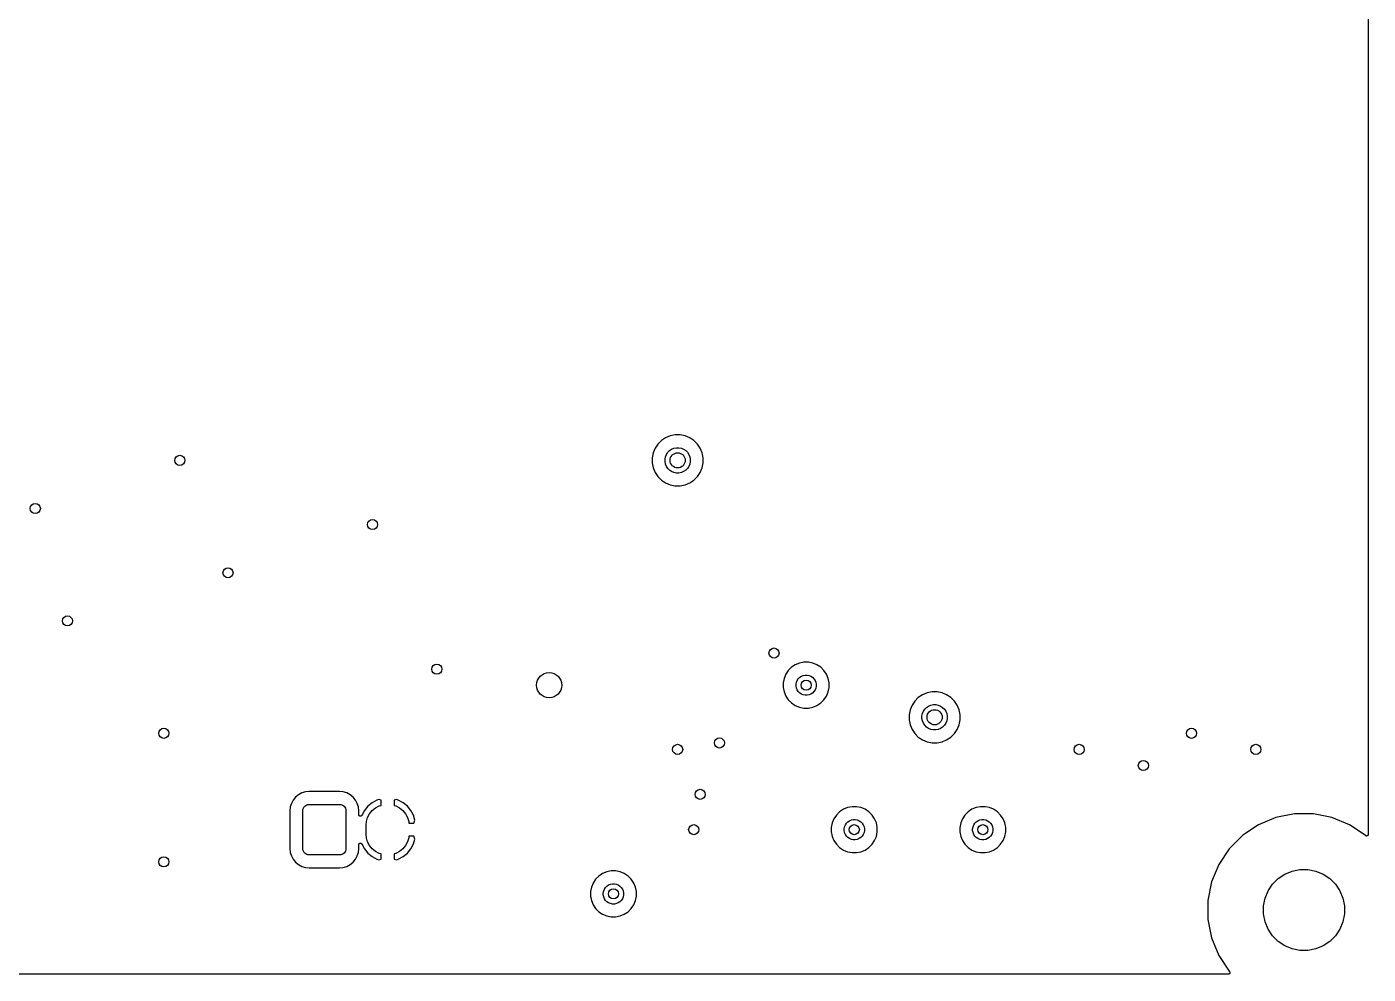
# Model space of a CAD drawing. Extents: x 1 to 139, y -76 to -1.
# Drawn here: x 86 to 139.1, y -75.6 to -38.1 of the extents above; entities that cross this region are included whole.
import ezdxf

# ---------------------------------------------------------------- set-up
doc = ezdxf.new("R2010")
doc.units = 0
doc.header["$MEASUREMENT"] = 0
doc.layers.add('BLACK', color=7, linetype='CONTINUOUS')

msp = doc.modelspace()

# ---------------------------------------------------------------- linework, layer by layer
at = {"layer": 'BLACK', "linetype": 'CONTINUOUS'}
for p, q in [((139.065, -6.16231), (139.065, -70.0377)), ((110.977, -54.6024), (110.867, -54.7675)), ((111.117, -54.462), (110.977, -54.6024)), ((111.283, -54.3517), (111.117, -54.462)), ((111.466, -54.2757), (111.283, -54.3517)), ((111.661, -54.237), (111.466, -54.2757)), ((111.859, -54.237), (111.661, -54.237)), ((112.054, -54.2757), (111.859, -54.237)), ((112.237, -54.3517), (112.054, -54.2757)), ((112.403, -54.462), (112.237, -54.3517)), ((112.543, -54.6024), (112.403, -54.462)), ((112.653, -54.7675), (112.543, -54.6024)), ((110.791, -54.951), (110.752, -55.1457)), ((110.752, -55.1457), (110.752, -55.3443)), ((110.867, -54.7675), (110.791, -54.951)), ((111.26, -55.1958), (111.279, -55.0992)), ((111.279, -55.0992), (111.317, -55.0082)), ((111.317, -55.0082), (111.372, -54.9263)), ((111.372, -54.9263), (111.441, -54.8566)), ((111.441, -54.8566), (111.523, -54.8019)), ((111.523, -54.8019), (111.614, -54.7642)), ((111.614, -54.7642), (111.711, -54.745)), ((111.711, -54.745), (111.809, -54.745)), ((111.809, -54.745), (111.906, -54.7642)), ((111.906, -54.7642), (111.997, -54.8019)), ((111.997, -54.8019), (112.079, -54.8566)), ((112.079, -54.8566), (112.148, -54.9263)), ((112.148, -54.9263), (112.203, -55.0082)), ((112.203, -55.0082), (112.241, -55.0992)), ((112.241, -55.0992), (112.26, -55.1958)), ((112.729, -54.951), (112.653, -54.7675)), ((112.768, -55.1457), (112.729, -54.951)), ((112.768, -55.3443), (112.768, -55.1457)), ((110.752, -55.3443), (110.791, -55.539)), ((110.791, -55.539), (110.867, -55.7225)), ((111.26, -55.2942), (111.26, -55.1958)), ((111.279, -55.3908), (111.26, -55.2942)), ((111.317, -55.4818), (111.279, -55.3908)), ((111.372, -55.5637), (111.317, -55.4818)), ((111.441, -55.6334), (111.372, -55.5637)), ((111.523, -55.6881), (111.441, -55.6334)), ((111.614, -55.7258), (111.523, -55.6881)), ((111.997, -55.6881), (111.906, -55.7258)), ((112.079, -55.6334), (111.997, -55.6881)), ((112.148, -55.5637), (112.079, -55.6334)), ((112.203, -55.4818), (112.148, -55.5637)), ((112.241, -55.3908), (112.203, -55.4818)), ((112.26, -55.2942), (112.241, -55.3908)), ((112.26, -55.1958), (112.26, -55.2942)), ((112.653, -55.7225), (112.729, -55.539)), ((112.729, -55.539), (112.768, -55.3443)), ((110.867, -55.7225), (110.977, -55.8876)), ((110.977, -55.8876), (111.117, -56.028)), ((111.117, -56.028), (111.283, -56.1383)), ((111.283, -56.1383), (111.466, -56.2143)), ((111.466, -56.2143), (111.661, -56.253)), ((111.711, -55.745), (111.614, -55.7258)), ((111.809, -55.745), (111.711, -55.745)), ((111.906, -55.7258), (111.809, -55.745)), ((111.859, -56.253), (112.054, -56.2143)), ((112.054, -56.2143), (112.237, -56.1383)), ((112.237, -56.1383), (112.403, -56.028)), ((112.403, -56.028), (112.543, -55.8876)), ((112.543, -55.8876), (112.653, -55.7225)), ((111.661, -56.253), (111.859, -56.253)), ((116.135, -63.5562), (116.035, -63.7049)), ((116.261, -63.4297), (116.135, -63.5562)), ((116.41, -63.3303), (116.261, -63.4297)), ((116.575, -63.2619), (116.41, -63.3303)), ((116.751, -63.227), (116.575, -63.2619)), ((116.929, -63.227), (116.751, -63.227)), ((117.105, -63.2619), (116.929, -63.227)), ((117.27, -63.3303), (117.105, -63.2619)), ((117.419, -63.4297), (117.27, -63.3303)), ((117.545, -63.5562), (117.419, -63.4297)), ((117.645, -63.7049), (117.545, -63.5562)), ((115.967, -63.8701), (115.932, -64.0456)), ((115.932, -64.0456), (115.932, -64.2244)), ((116.035, -63.7049), (115.967, -63.8701)), ((116.44, -64.0956), (116.455, -64.0183)), ((116.44, -64.1744), (116.44, -64.0956)), ((116.455, -64.2517), (116.44, -64.1744)), ((116.455, -64.0183), (116.486, -63.9455)), ((116.486, -63.9455), (116.529, -63.88)), ((116.529, -63.88), (116.585, -63.8243)), ((116.585, -63.8243), (116.651, -63.7805)), ((116.651, -63.7805), (116.723, -63.7504)), ((116.723, -63.7504), (116.801, -63.735)), ((116.801, -63.735), (116.879, -63.735)), ((116.879, -63.735), (116.957, -63.7504)), ((116.957, -63.7504), (117.029, -63.7805)), ((117.029, -63.7805), (117.095, -63.8243)), ((117.095, -63.8243), (117.151, -63.88)), ((117.151, -63.88), (117.194, -63.9455)), ((117.194, -63.9455), (117.225, -64.0183)), ((117.225, -64.0183), (117.24, -64.0956)), ((117.24, -64.1744), (117.225, -64.2517)), ((117.24, -64.0956), (117.24, -64.1744)), ((117.713, -63.8701), (117.645, -63.7049)), ((117.748, -64.0456), (117.713, -63.8701)), ((117.748, -64.2244), (117.748, -64.0456)), ((115.932, -64.2244), (115.967, -64.3999)), ((115.967, -64.3999), (116.035, -64.5651)), ((116.035, -64.5651), (116.135, -64.7138)), ((116.486, -64.3245), (116.455, -64.2517)), ((116.529, -64.39), (116.486, -64.3245)), ((116.585, -64.4457), (116.529, -64.39)), ((116.651, -64.4895), (116.585, -64.4457)), ((116.723, -64.5196), (116.651, -64.4895)), ((116.801, -64.535), (116.723, -64.5196)), ((116.879, -64.535), (116.801, -64.535)), ((116.957, -64.5196), (116.879, -64.535)), ((117.029, -64.4895), (116.957, -64.5196)), ((117.095, -64.4457), (117.029, -64.4895)), ((117.151, -64.39), (117.095, -64.4457)), ((117.194, -64.3245), (117.151, -64.39)), ((117.225, -64.2517), (117.194, -64.3245)), ((117.545, -64.7138), (117.645, -64.5651)), ((117.645, -64.5651), (117.713, -64.3999)), ((117.713, -64.3999), (117.748, -64.2244)), ((121.277, -64.622), (121.137, -64.7624)), ((121.443, -64.5117), (121.277, -64.622)), ((121.626, -64.4357), (121.443, -64.5117)), ((121.821, -64.397), (121.626, -64.4357)), ((122.019, -64.397), (121.821, -64.397)), ((122.214, -64.4357), (122.019, -64.397)), ((122.397, -64.5117), (122.214, -64.4357)), ((122.563, -64.622), (122.397, -64.5117)), ((122.703, -64.7624), (122.563, -64.622)), ((116.135, -64.7138), (116.261, -64.8403)), ((116.261, -64.8403), (116.41, -64.9397)), ((116.41, -64.9397), (116.575, -65.0081)), ((116.575, -65.0081), (116.751, -65.043)), ((116.751, -65.043), (116.929, -65.043)), ((116.929, -65.043), (117.105, -65.0081)), ((117.105, -65.0081), (117.27, -64.9397)), ((117.27, -64.9397), (117.419, -64.8403)), ((117.419, -64.8403), (117.545, -64.7138)), ((120.951, -65.111), (120.912, -65.3057)), ((121.027, -64.9275), (120.951, -65.111)), ((121.137, -64.7624), (121.027, -64.9275)), ((121.439, -65.2592), (121.477, -65.1682)), ((121.477, -65.1682), (121.532, -65.0863)), ((121.532, -65.0863), (121.601, -65.0166)), ((121.601, -65.0166), (121.683, -64.9619)), ((121.683, -64.9619), (121.774, -64.9242)), ((121.774, -64.9242), (121.871, -64.905)), ((121.871, -64.905), (121.969, -64.905)), ((121.969, -64.905), (122.066, -64.9242)), ((122.066, -64.9242), (122.157, -64.9619)), ((122.157, -64.9619), (122.239, -65.0166)), ((122.239, -65.0166), (122.308, -65.0863)), ((122.308, -65.0863), (122.363, -65.1682)), ((122.363, -65.1682), (122.401, -65.2592)), ((122.813, -64.9275), (122.703, -64.7624)), ((122.889, -65.111), (122.813, -64.9275)), ((122.928, -65.3057), (122.889, -65.111)), ((120.912, -65.3057), (120.912, -65.5043)), ((120.912, -65.5043), (120.951, -65.699)), ((120.951, -65.699), (121.027, -65.8825)), ((121.42, -65.3558), (121.439, -65.2592)), ((121.42, -65.4542), (121.42, -65.3558)), ((121.439, -65.5508), (121.42, -65.4542)), ((121.477, -65.6418), (121.439, -65.5508)), ((121.532, -65.7237), (121.477, -65.6418)), ((121.601, -65.7934), (121.532, -65.7237)), ((122.308, -65.7237), (122.239, -65.7934)), ((122.363, -65.6418), (122.308, -65.7237)), ((122.401, -65.5508), (122.363, -65.6418)), ((122.401, -65.2592), (122.42, -65.3558)), ((122.42, -65.4542), (122.401, -65.5508)), ((122.42, -65.3558), (122.42, -65.4542)), ((122.813, -65.8825), (122.889, -65.699)), ((122.889, -65.699), (122.928, -65.5043)), ((122.928, -65.5043), (122.928, -65.3057)), ((121.027, -65.8825), (121.137, -66.0476)), ((121.137, -66.0476), (121.277, -66.188)), ((121.277, -66.188), (121.443, -66.2983)), ((121.443, -66.2983), (121.626, -66.3743)), ((121.683, -65.8481), (121.601, -65.7934)), ((121.774, -65.8858), (121.683, -65.8481)), ((121.871, -65.905), (121.774, -65.8858)), ((121.969, -65.905), (121.871, -65.905)), ((122.066, -65.8858), (121.969, -65.905)), ((122.157, -65.8481), (122.066, -65.8858)), ((122.239, -65.7934), (122.157, -65.8481)), ((122.214, -66.3743), (122.397, -66.2983)), ((122.397, -66.2983), (122.563, -66.188)), ((122.563, -66.188), (122.703, -66.0476)), ((122.703, -66.0476), (122.813, -65.8825)), ((121.626, -66.3743), (121.821, -66.413)), ((121.821, -66.413), (122.019, -66.413)), ((122.019, -66.413), (122.214, -66.3743)), ((96.899, -68.3974), (96.7675, -68.4677)), ((97.0416, -68.3542), (96.899, -68.3974)), ((97.1931, -68.3392), (97.0416, -68.3542)), ((98.3869, -68.3392), (97.1931, -68.3392)), ((98.5384, -68.3542), (98.3869, -68.3392)), ((98.681, -68.3974), (98.5384, -68.3542)), ((98.8125, -68.4677), (98.681, -68.3974)), ((96.4442, -68.9516), (96.4292, -69.1031)), ((96.4874, -68.809), (96.4442, -68.9516)), ((96.5577, -68.6775), (96.4874, -68.809)), ((96.6523, -68.5623), (96.5577, -68.6775)), ((96.7675, -68.4677), (96.6523, -68.5623)), ((96.9821, -68.9611), (97.0132, -68.9232)), ((97.0132, -68.9232), (97.0511, -68.8921)), ((97.0511, -68.8921), (97.0943, -68.869)), ((97.0943, -68.869), (97.1412, -68.8548)), ((97.1412, -68.8548), (97.19, -68.85)), ((97.19, -68.85), (98.39, -68.85)), ((98.39, -68.85), (98.4388, -68.8548)), ((98.4388, -68.8548), (98.4857, -68.869)), ((98.4857, -68.869), (98.5289, -68.8921)), ((98.5289, -68.8921), (98.5668, -68.9232)), ((98.5668, -68.9232), (98.5979, -68.9611)), ((98.9277, -68.5623), (98.8125, -68.4677)), ((99.0223, -68.6775), (98.9277, -68.5623)), ((99.0926, -68.809), (99.0223, -68.6775)), ((99.1358, -68.9516), (99.0926, -68.809)), ((99.1508, -69.1031), (99.1358, -68.9516)), ((99.5079, -68.9249), (99.3717, -69.0924)), ((99.6742, -68.7872), (99.5079, -68.9249)), ((99.8666, -68.6833), (99.6742, -68.7872)), ((99.8155, -68.9898), (99.9631, -68.9109)), ((99.9278, -68.6582), (99.8666, -68.6833)), ((100.036, -68.6805), (99.9278, -68.6582)), ((99.9631, -68.9109), (100.036, -68.8888)), ((100.036, -68.8888), (100.036, -68.6805)), ((100.652, -68.6582), (100.544, -68.6805)), ((100.544, -68.6805), (100.544, -68.8888)), ((100.544, -68.8888), (100.617, -68.9109)), ((100.617, -68.9109), (100.765, -68.9898)), ((100.713, -68.6833), (100.652, -68.6582)), ((100.906, -68.7872), (100.713, -68.6833)), ((101.072, -68.9249), (100.906, -68.7872)), ((101.208, -69.0924), (101.072, -68.9249)), ((118.656, -68.942), (118.48, -68.9769)), ((118.834, -68.942), (118.656, -68.942)), ((119.01, -68.9769), (118.834, -68.942)), ((123.736, -68.942), (123.56, -68.9769)), ((123.914, -68.942), (123.736, -68.942)), ((124.09, -68.9769), (123.914, -68.942)), ((96.4292, -69.1031), (96.4292, -70.5969)), ((96.94, -69.1), (96.9448, -69.0512)), ((96.94, -70.6), (96.94, -69.1)), ((96.9448, -69.0512), (96.959, -69.0043)), ((96.959, -69.0043), (96.9821, -68.9611)), ((98.5979, -68.9611), (98.621, -69.0043)), ((98.621, -69.0043), (98.6352, -69.0512)), ((98.6352, -69.0512), (98.64, -69.1)), ((98.64, -69.1), (98.64, -70.6)), ((99.1508, -69.2544), (99.1508, -69.1031)), ((99.1511, -69.2575), (99.1508, -69.2544)), ((99.1511, -69.2607), (99.1511, -69.2575)), ((99.1517, -69.2637), (99.1511, -69.2607)), ((99.152, -69.2667), (99.1517, -69.2637)), ((99.1529, -69.2697), (99.152, -69.2667)), ((99.1535, -69.2729), (99.1529, -69.2697)), ((99.1547, -69.2757), (99.1535, -69.2729)), ((99.1556, -69.2786), (99.1547, -69.2757)), ((99.157, -69.2814), (99.1556, -69.2786)), ((99.1583, -69.2843), (99.157, -69.2814)), ((99.16, -69.2868), (99.1583, -69.2843)), ((99.1614, -69.2895), (99.16, -69.2868)), ((99.1634, -69.292), (99.1614, -69.2895)), ((99.1651, -69.2946), (99.1634, -69.292)), ((99.1673, -69.2968), (99.1651, -69.2946)), ((99.1692, -69.2991), (99.1673, -69.2968)), ((99.1717, -69.3011), (99.1692, -69.2991)), ((99.1739, -69.3034), (99.1717, -69.3011)), ((99.1764, -69.3051), (99.1739, -69.3034)), ((99.1788, -69.307), (99.1764, -69.3051)), ((99.1816, -69.3085), (99.1788, -69.307)), ((99.1842, -69.3103), (99.1816, -69.3085)), ((99.187, -69.3115), (99.1842, -69.3103)), ((99.1897, -69.3129), (99.187, -69.3115)), ((99.1927, -69.3138), (99.1897, -69.3129)), ((99.1956, -69.3151), (99.1927, -69.3138)), ((99.1986, -69.3157), (99.1956, -69.3151)), ((99.2015, -69.3166), (99.1986, -69.3157)), ((99.2047, -69.3169), (99.2015, -69.3166)), ((99.2078, -69.3175), (99.2047, -69.3169)), ((99.2108, -69.3175), (99.2078, -69.3175)), ((99.2138, -69.3179), (99.2108, -69.3175)), ((99.217, -69.3176), (99.2138, -69.3179)), ((99.2202, -69.3176), (99.217, -69.3176)), ((99.2231, -69.317), (99.2202, -69.3176)), ((99.2262, -69.3167), (99.2231, -69.317)), ((99.2292, -69.3158), (99.2262, -69.3167)), ((99.2323, -69.3152), (99.2292, -69.3158)), ((99.2351, -69.3141), (99.2323, -69.3152)), ((99.2381, -69.3132), (99.2351, -69.3141)), ((99.2409, -69.3118), (99.2381, -69.3132)), ((99.2438, -69.3106), (99.2409, -69.3118)), ((99.2463, -69.3089), (99.2438, -69.3106)), ((99.249, -69.3075), (99.2463, -69.3089)), ((99.2515, -69.3055), (99.249, -69.3075)), ((99.2542, -69.3038), (99.2515, -69.3055)), ((99.2563, -69.3016), (99.2542, -69.3038)), ((99.2587, -69.2997), (99.2563, -69.3016)), ((99.2607, -69.2973), (99.2587, -69.2997)), ((99.263, -69.2951), (99.2607, -69.2973)), ((99.2647, -69.2926), (99.263, -69.2951)), ((99.2667, -69.2902), (99.2647, -69.2926)), ((99.2682, -69.2875), (99.2667, -69.2902)), ((99.27, -69.2848), (99.2682, -69.2875)), ((99.2704, -69.284), (99.27, -69.2848)), ((99.3717, -69.0924), (99.2704, -69.284)), ((99.4523, -69.5334), (99.5009, -69.3731)), ((99.5009, -69.3731), (99.5798, -69.2255)), ((99.5798, -69.2255), (99.6861, -69.0961)), ((99.6861, -69.0961), (99.8155, -68.9898)), ((100.765, -68.9898), (100.894, -69.0961)), ((100.894, -69.0961), (101, -69.2255)), ((101, -69.2255), (101.079, -69.3731)), ((101.079, -69.3731), (101.128, -69.5334)), ((101.309, -69.2832), (101.208, -69.0924)), ((101.367, -69.4771), (101.309, -69.2832)), ((101.329, -69.596), (101.367, -69.4771)), ((117.94, -69.4199), (117.872, -69.5851)), ((118.04, -69.2712), (117.94, -69.4199)), ((118.166, -69.1447), (118.04, -69.2712)), ((118.315, -69.0453), (118.166, -69.1447)), ((118.48, -68.9769), (118.315, -69.0453)), ((118.556, -69.4955), (118.628, -69.4654)), ((118.628, -69.4654), (118.706, -69.45)), ((118.706, -69.45), (118.784, -69.45)), ((118.784, -69.45), (118.862, -69.4654)), ((118.862, -69.4654), (118.934, -69.4955)), ((119.175, -69.0453), (119.01, -68.9769)), ((119.324, -69.1447), (119.175, -69.0453)), ((119.45, -69.2712), (119.324, -69.1447)), ((119.55, -69.4199), (119.45, -69.2712)), ((119.618, -69.5851), (119.55, -69.4199)), ((123.02, -69.4199), (122.952, -69.5851)), ((123.12, -69.2712), (123.02, -69.4199)), ((123.246, -69.1447), (123.12, -69.2712)), ((123.395, -69.0453), (123.246, -69.1447)), ((123.56, -68.9769), (123.395, -69.0453)), ((123.636, -69.4955), (123.708, -69.4654)), ((123.708, -69.4654), (123.786, -69.45)), ((123.786, -69.45), (123.864, -69.45)), ((123.864, -69.45), (123.942, -69.4654)), ((123.942, -69.4654), (124.014, -69.4955)), ((124.255, -69.0453), (124.09, -68.9769)), ((124.404, -69.1447), (124.255, -69.0453)), ((124.53, -69.2712), (124.404, -69.1447)), ((124.63, -69.4199), (124.53, -69.2712)), ((124.698, -69.5851), (124.63, -69.4199)), ((135.417, -69.371), (134.725, -69.6575)), ((136.151, -69.225), (135.417, -69.371)), ((136.899, -69.225), (136.151, -69.225)), ((137.633, -69.371), (136.899, -69.225)), ((138.325, -69.6575), (137.633, -69.371)), ((99.44, -69.6583), (99.4523, -69.5334)), ((99.44, -70.0417), (99.44, -69.6583)), ((101.128, -69.5334), (101.134, -69.596)), ((101.134, -69.596), (101.329, -69.596)), ((117.872, -69.5851), (117.837, -69.7606)), ((117.837, -69.7606), (117.837, -69.9394)), ((117.837, -69.9394), (117.872, -70.1149)), ((118.345, -69.8106), (118.36, -69.7333)), ((118.345, -69.8894), (118.345, -69.8106)), ((118.36, -69.9667), (118.345, -69.8894)), ((118.36, -69.7333), (118.391, -69.6605)), ((118.391, -70.0395), (118.36, -69.9667)), ((118.391, -69.6605), (118.434, -69.595)), ((118.434, -69.595), (118.49, -69.5393)), ((118.49, -69.5393), (118.556, -69.4955)), ((118.934, -69.4955), (119, -69.5393)), ((119, -69.5393), (119.056, -69.595)), ((119.056, -69.595), (119.099, -69.6605)), ((119.099, -69.6605), (119.13, -69.7333)), ((119.13, -69.9667), (119.099, -70.0395)), ((119.13, -69.7333), (119.145, -69.8106)), ((119.145, -69.8894), (119.13, -69.9667)), ((119.145, -69.8106), (119.145, -69.8894)), ((119.653, -69.7606), (119.618, -69.5851)), ((119.618, -70.1149), (119.653, -69.9394)), ((119.653, -69.9394), (119.653, -69.7606)), ((122.952, -69.5851), (122.917, -69.7606)), ((122.917, -69.7606), (122.917, -69.9394)), ((122.917, -69.9394), (122.952, -70.1149)), ((123.425, -69.8106), (123.44, -69.7333)), ((123.425, -69.8894), (123.425, -69.8106)), ((123.44, -69.9667), (123.425, -69.8894)), ((123.44, -69.7333), (123.471, -69.6605)), ((123.471, -70.0395), (123.44, -69.9667)), ((123.471, -69.6605), (123.514, -69.595)), ((123.514, -69.595), (123.57, -69.5393)), ((123.57, -69.5393), (123.636, -69.4955)), ((124.014, -69.4955), (124.08, -69.5393)), ((124.08, -69.5393), (124.136, -69.595)), ((124.136, -69.595), (124.179, -69.6605)), ((124.179, -69.6605), (124.21, -69.7333)), ((124.21, -69.9667), (124.179, -70.0395)), ((124.21, -69.7333), (124.225, -69.8106)), ((124.225, -69.8894), (124.21, -69.9667)), ((124.225, -69.8106), (124.225, -69.8894)), ((124.733, -69.7606), (124.698, -69.5851)), ((124.698, -70.1149), (124.733, -69.9394)), ((124.733, -69.9394), (124.733, -69.7606)), ((134.725, -69.6575), (134.103, -70.0733)), ((138.947, -70.0733), (138.325, -69.6575)), ((99.1508, -70.4448), (99.1511, -70.4416)), ((99.1508, -70.4456), (99.1508, -70.4448)), ((99.1508, -70.5969), (99.1508, -70.4456)), ((99.1511, -70.4416), (99.1512, -70.4384)), ((99.1512, -70.4384), (99.1518, -70.4354)), ((99.1518, -70.4354), (99.1522, -70.4324)), ((99.1522, -70.4324), (99.1531, -70.4294)), ((99.1531, -70.4294), (99.1538, -70.4263)), ((99.1538, -70.4263), (99.155, -70.4235)), ((99.155, -70.4235), (99.1559, -70.4206)), ((99.1559, -70.4206), (99.1574, -70.4178)), ((99.1574, -70.4178), (99.1587, -70.4149)), ((99.1587, -70.4149), (99.1604, -70.4124)), ((99.1604, -70.4124), (99.1619, -70.4098)), ((99.1619, -70.4098), (99.1639, -70.4073)), ((99.1639, -70.4073), (99.1657, -70.4047)), ((99.1657, -70.4047), (99.1679, -70.4026)), ((99.1679, -70.4026), (99.1698, -70.4003)), ((99.1698, -70.4003), (99.1723, -70.3983)), ((99.1723, -70.3983), (99.1746, -70.3961)), ((99.1746, -70.3961), (99.1771, -70.3944)), ((99.1771, -70.3944), (99.1795, -70.3925)), ((99.1795, -70.3925), (99.1823, -70.391)), ((99.1823, -70.391), (99.185, -70.3893)), ((99.185, -70.3893), (99.1878, -70.3882)), ((99.1878, -70.3882), (99.1905, -70.3868)), ((99.1905, -70.3868), (99.1935, -70.3859)), ((99.1935, -70.3859), (99.1965, -70.3847)), ((99.1965, -70.3847), (99.1995, -70.3841)), ((99.1995, -70.3841), (99.2024, -70.3833)), ((99.2024, -70.3833), (99.2055, -70.383)), ((99.2055, -70.383), (99.2087, -70.3824)), ((99.2087, -70.3824), (99.2117, -70.3824)), ((99.2117, -70.3824), (99.2147, -70.3821)), ((99.2147, -70.3821), (99.2179, -70.3825)), ((99.2179, -70.3825), (99.221, -70.3825)), ((99.221, -70.3825), (99.224, -70.3831)), ((99.224, -70.3831), (99.227, -70.3834)), ((99.227, -70.3834), (99.2301, -70.3844)), ((99.2301, -70.3844), (99.2332, -70.385)), ((99.2332, -70.385), (99.236, -70.3862)), ((99.236, -70.3862), (99.2389, -70.3871)), ((99.2389, -70.3871), (99.2417, -70.3886)), ((99.2417, -70.3886), (99.2446, -70.3899)), ((99.2446, -70.3899), (99.2471, -70.3915)), ((99.2471, -70.3915), (99.2498, -70.393)), ((99.2498, -70.393), (99.2522, -70.395)), ((99.2522, -70.395), (99.2549, -70.3968)), ((99.2549, -70.3968), (99.257, -70.399)), ((99.257, -70.399), (99.2593, -70.4009)), ((99.2593, -70.4009), (99.2613, -70.4034)), ((99.2613, -70.4034), (99.2636, -70.4056)), ((99.2636, -70.4056), (99.2652, -70.4082)), ((99.2652, -70.4082), (99.2672, -70.4105)), ((99.2672, -70.4105), (99.2686, -70.4133)), ((99.2686, -70.4133), (99.2704, -70.416)), ((99.2704, -70.416), (99.3717, -70.6076)), ((99.4523, -70.1666), (99.44, -70.0417)), ((99.5009, -70.3269), (99.4523, -70.1666)), ((99.5798, -70.4745), (99.5009, -70.3269)), ((99.6861, -70.6039), (99.5798, -70.4745)), ((101, -70.4745), (100.894, -70.6039)), ((101.079, -70.3269), (101, -70.4745)), ((101.128, -70.1666), (101.079, -70.3269)), ((101.134, -70.104), (101.128, -70.1666)), ((101.329, -70.104), (101.134, -70.104)), ((101.208, -70.6076), (101.309, -70.4168)), ((101.309, -70.4168), (101.367, -70.2229)), ((101.367, -70.2229), (101.329, -70.104)), ((117.872, -70.1149), (117.94, -70.2801)), ((117.94, -70.2801), (118.04, -70.4288)), ((118.04, -70.4288), (118.166, -70.5553)), ((118.434, -70.105), (118.391, -70.0395)), ((118.49, -70.1607), (118.434, -70.105)), ((118.556, -70.2045), (118.49, -70.1607)), ((118.628, -70.2346), (118.556, -70.2045)), ((118.706, -70.25), (118.628, -70.2346)), ((118.784, -70.25), (118.706, -70.25)), ((118.862, -70.2346), (118.784, -70.25)), ((118.934, -70.2045), (118.862, -70.2346)), ((119, -70.1607), (118.934, -70.2045)), ((119.056, -70.105), (119, -70.1607)), ((119.099, -70.0395), (119.056, -70.105)), ((119.324, -70.5553), (119.45, -70.4288)), ((119.45, -70.4288), (119.55, -70.2801)), ((119.55, -70.2801), (119.618, -70.1149)), ((122.952, -70.1149), (123.02, -70.2801)), ((123.02, -70.2801), (123.12, -70.4288)), ((123.12, -70.4288), (123.246, -70.5553)), ((123.514, -70.105), (123.471, -70.0395)), ((123.57, -70.1607), (123.514, -70.105)), ((123.636, -70.2045), (123.57, -70.1607)), ((123.708, -70.2346), (123.636, -70.2045)), ((123.786, -70.25), (123.708, -70.2346)), ((123.864, -70.25), (123.786, -70.25)), ((123.942, -70.2346), (123.864, -70.25)), ((124.014, -70.2045), (123.942, -70.2346)), ((124.08, -70.1607), (124.014, -70.2045)), ((124.136, -70.105), (124.08, -70.1607)), ((124.179, -70.0395), (124.136, -70.105)), ((124.404, -70.5553), (124.53, -70.4288)), ((124.53, -70.4288), (124.63, -70.2801)), ((124.63, -70.2801), (124.698, -70.1149)), ((134.103, -70.0733), (133.573, -70.6026)), ((138.957, -70.0826), (138.947, -70.0733)), ((138.961, -70.0864), (138.957, -70.0826)), ((138.966, -70.0903), (138.961, -70.0864)), ((138.966, -70.0904), (138.966, -70.0903)), ((138.966, -70.0905), (138.966, -70.0904)), ((138.972, -70.0934), (138.966, -70.0905)), ((138.977, -70.0962), (138.972, -70.0934)), ((138.977, -70.0963), (138.977, -70.0962)), ((138.983, -70.0981), (138.977, -70.0963)), ((138.977, -70.0963), (138.977, -70.0963)), ((138.989, -70.0999), (138.983, -70.0981)), ((138.995, -70.1006), (138.989, -70.0999)), ((138.989, -70.0999), (138.989, -70.0999)), ((138.989, -70.0999), (138.989, -70.0999)), ((139.001, -70.1012), (138.995, -70.1006)), ((139.008, -70.1006), (139.001, -70.1012)), ((139.001, -70.1012), (139.001, -70.1012)), ((139.001, -70.1012), (139.001, -70.1012)), ((139.013, -70.1001), (139.008, -70.1006)), ((139.014, -70.1), (139.013, -70.1001)), ((139.02, -70.0983), (139.014, -70.1)), ((139.014, -70.1), (139.014, -70.1)), ((139.025, -70.0966), (139.02, -70.0983)), ((139.031, -70.0937), (139.025, -70.0965)), ((139.025, -70.0965), (139.025, -70.0965)), ((139.025, -70.0965), (139.025, -70.0966)), ((139.036, -70.0908), (139.031, -70.0937)), ((139.041, -70.0869), (139.036, -70.0907)), ((139.036, -70.0907), (139.036, -70.0907)), ((139.036, -70.0907), (139.036, -70.0908)), ((139.046, -70.0831), (139.041, -70.0869)), ((139.05, -70.0783), (139.046, -70.0829)), ((139.046, -70.0829), (139.046, -70.083)), ((139.046, -70.083), (139.046, -70.0831)), ((139.054, -70.0736), (139.05, -70.0783)), ((139.057, -70.068), (139.054, -70.0734)), ((139.054, -70.0734), (139.054, -70.0735)), ((139.054, -70.0735), (139.054, -70.0736)), ((139.06, -70.0627), (139.057, -70.068)), ((139.062, -70.0566), (139.06, -70.0625)), ((139.06, -70.0625), (139.06, -70.0626)), ((139.06, -70.0626), (139.06, -70.0627)), ((139.064, -70.0509), (139.062, -70.0566)), ((139.065, -70.0386), (139.064, -70.0445)), ((139.064, -70.0445), (139.064, -70.0507)), ((139.064, -70.0507), (139.064, -70.0508)), ((139.064, -70.0508), (139.064, -70.0509)), ((139.065, -70.0377), (139.065, -70.0383)), ((139.065, -70.0383), (139.065, -70.0383)), ((139.065, -70.0383), (139.065, -70.0384)), ((139.065, -70.0384), (139.065, -70.0386)), ((96.4292, -70.5969), (96.4442, -70.7484)), ((96.4442, -70.7484), (96.4874, -70.891)), ((96.4874, -70.891), (96.5577, -71.0225)), ((96.5577, -71.0225), (96.6523, -71.1377)), ((96.9448, -70.6488), (96.94, -70.6)), ((96.959, -70.6957), (96.9448, -70.6488)), ((96.9821, -70.7389), (96.959, -70.6957)), ((97.0132, -70.7768), (96.9821, -70.7389)), ((97.0511, -70.8079), (97.0132, -70.7768)), ((97.0943, -70.831), (97.0511, -70.8079)), ((97.1412, -70.8452), (97.0943, -70.831)), ((97.19, -70.85), (97.1412, -70.8452)), ((98.39, -70.85), (97.19, -70.85)), ((98.4388, -70.8452), (98.39, -70.85)), ((98.4857, -70.831), (98.4388, -70.8452)), ((98.5289, -70.8079), (98.4857, -70.831)), ((98.5668, -70.7768), (98.5289, -70.8079)), ((98.5979, -70.7389), (98.5668, -70.7768)), ((98.621, -70.6957), (98.5979, -70.7389)), ((98.6352, -70.6488), (98.621, -70.6957)), ((98.64, -70.6), (98.6352, -70.6488)), ((98.9277, -71.1377), (99.0223, -71.0225)), ((99.0223, -71.0225), (99.0926, -70.891)), ((99.0926, -70.891), (99.1358, -70.7484)), ((99.1358, -70.7484), (99.1508, -70.5969)), ((99.3717, -70.6076), (99.5079, -70.7751)), ((99.5079, -70.7751), (99.6742, -70.9128)), ((99.6742, -70.9128), (99.8666, -71.0167)), ((99.8155, -70.7102), (99.6861, -70.6039)), ((99.9631, -70.7891), (99.8155, -70.7102)), ((99.8666, -71.0167), (99.9278, -71.0418)), ((99.9278, -71.0418), (100.036, -71.0195)), ((100.036, -70.8112), (99.9631, -70.7891)), ((100.036, -71.0195), (100.036, -70.8112)), ((100.617, -70.7891), (100.544, -70.8112)), ((100.544, -70.8112), (100.544, -71.0195)), ((100.544, -71.0195), (100.652, -71.0418)), ((100.765, -70.7102), (100.617, -70.7891)), ((100.652, -71.0418), (100.713, -71.0167)), ((100.713, -71.0167), (100.906, -70.9128)), ((100.894, -70.6039), (100.765, -70.7102)), ((100.906, -70.9128), (101.072, -70.7751)), ((101.072, -70.7751), (101.208, -70.6076)), ((118.166, -70.5553), (118.315, -70.6547)), ((118.315, -70.6547), (118.48, -70.7231)), ((118.48, -70.7231), (118.656, -70.758)), ((118.656, -70.758), (118.834, -70.758)), ((118.834, -70.758), (119.01, -70.7231)), ((119.01, -70.7231), (119.175, -70.6547)), ((119.175, -70.6547), (119.324, -70.5553)), ((123.246, -70.5553), (123.395, -70.6547)), ((123.395, -70.6547), (123.56, -70.7231)), ((123.56, -70.7231), (123.736, -70.758)), ((123.736, -70.758), (123.914, -70.758)), ((123.914, -70.758), (124.09, -70.7231)), ((124.09, -70.7231), (124.255, -70.6547)), ((124.255, -70.6547), (124.404, -70.5553)), ((133.573, -70.6026), (133.157, -71.225)), ((96.6523, -71.1377), (96.7675, -71.2323)), ((96.7675, -71.2323), (96.899, -71.3026)), ((96.899, -71.3026), (97.0416, -71.3458)), ((97.0416, -71.3458), (97.1931, -71.3608)), ((97.1931, -71.3608), (98.3869, -71.3608)), ((98.3869, -71.3608), (98.5384, -71.3458)), ((98.5384, -71.3458), (98.681, -71.3026)), ((98.681, -71.3026), (98.8125, -71.2323)), ((98.8125, -71.2323), (98.9277, -71.1377)), ((108.79, -71.5853), (108.641, -71.6847)), ((108.955, -71.5169), (108.79, -71.5853)), ((109.131, -71.482), (108.955, -71.5169)), ((109.309, -71.482), (109.131, -71.482)), ((109.485, -71.5169), (109.309, -71.482)), ((109.65, -71.5853), (109.485, -71.5169)), ((109.799, -71.6847), (109.65, -71.5853)), ((133.157, -71.225), (132.871, -71.9166)), ((135.767, -71.6071), (136.058, -71.4865)), ((136.058, -71.4865), (136.367, -71.425)), ((136.367, -71.425), (136.683, -71.425)), ((136.683, -71.425), (136.992, -71.4865)), ((136.992, -71.4865), (137.283, -71.6071)), ((108.347, -72.1251), (108.312, -72.3006)), ((108.415, -71.9599), (108.347, -72.1251)), ((108.515, -71.8112), (108.415, -71.9599)), ((108.641, -71.6847), (108.515, -71.8112)), ((108.909, -72.135), (108.965, -72.0793)), ((108.965, -72.0793), (109.031, -72.0355)), ((109.031, -72.0355), (109.103, -72.0054)), ((109.103, -72.0054), (109.181, -71.99)), ((109.181, -71.99), (109.259, -71.99)), ((109.259, -71.99), (109.337, -72.0054)), ((109.337, -72.0054), (109.409, -72.0355)), ((109.409, -72.0355), (109.475, -72.0793)), ((109.475, -72.0793), (109.531, -72.135)), ((109.925, -71.8112), (109.799, -71.6847)), ((110.025, -71.9599), (109.925, -71.8112)), ((110.093, -72.1251), (110.025, -71.9599)), ((110.128, -72.3006), (110.093, -72.1251)), ((132.871, -71.9166), (132.725, -72.6507)), ((135.107, -72.2671), (135.282, -72.0051)), ((135.282, -72.0051), (135.505, -71.7822)), ((135.505, -71.7822), (135.767, -71.6071)), ((137.283, -71.6071), (137.545, -71.7822)), ((137.545, -71.7822), (137.768, -72.0051)), ((137.768, -72.0051), (137.943, -72.2671)), ((108.312, -72.3006), (108.312, -72.4794)), ((108.312, -72.4794), (108.347, -72.6549)), ((108.347, -72.6549), (108.415, -72.8201)), ((108.82, -72.3506), (108.835, -72.2733)), ((108.82, -72.4294), (108.82, -72.3506)), ((108.835, -72.5067), (108.82, -72.4294)), ((108.835, -72.2733), (108.866, -72.2005)), ((108.866, -72.5795), (108.835, -72.5067)), ((108.866, -72.2005), (108.909, -72.135)), ((108.909, -72.645), (108.866, -72.5795)), ((108.965, -72.7007), (108.909, -72.645)), ((109.531, -72.645), (109.475, -72.7007)), ((109.531, -72.135), (109.574, -72.2005)), ((109.574, -72.5795), (109.531, -72.645)), ((109.574, -72.2005), (109.605, -72.2733)), ((109.605, -72.5067), (109.574, -72.5795)), ((109.605, -72.2733), (109.62, -72.3506)), ((109.62, -72.4294), (109.605, -72.5067)), ((109.62, -72.3506), (109.62, -72.4294)), ((110.025, -72.8201), (110.093, -72.6549)), ((110.093, -72.6549), (110.128, -72.4794)), ((110.128, -72.4794), (110.128, -72.3006)), ((132.725, -72.6507), (132.725, -73.3993)), ((134.925, -72.8674), (134.986, -72.5583)), ((134.986, -72.5583), (135.107, -72.2671)), ((137.943, -72.2671), (138.064, -72.5583)), ((138.064, -72.5583), (138.125, -72.8674)), ((108.415, -72.8201), (108.515, -72.9688)), ((108.515, -72.9688), (108.641, -73.0953)), ((108.641, -73.0953), (108.79, -73.1947)), ((108.79, -73.1947), (108.955, -73.2631)), ((109.031, -72.7445), (108.965, -72.7007)), ((109.103, -72.7746), (109.031, -72.7445)), ((109.181, -72.79), (109.103, -72.7746)), ((109.259, -72.79), (109.181, -72.79)), ((109.337, -72.7746), (109.259, -72.79)), ((109.409, -72.7445), (109.337, -72.7746)), ((109.475, -72.7007), (109.409, -72.7445)), ((109.485, -73.2631), (109.65, -73.1947)), ((109.65, -73.1947), (109.799, -73.0953)), ((109.799, -73.0953), (109.925, -72.9688)), ((109.925, -72.9688), (110.025, -72.8201)), ((134.925, -73.1826), (134.925, -72.8674)), ((134.986, -73.4917), (134.925, -73.1826)), ((138.125, -73.1826), (138.064, -73.4917)), ((138.125, -72.8674), (138.125, -73.1826)), ((108.955, -73.2631), (109.131, -73.298)), ((109.131, -73.298), (109.309, -73.298)), ((109.309, -73.298), (109.485, -73.2631)), ((132.725, -73.3993), (132.871, -74.1334)), ((135.107, -73.7829), (134.986, -73.4917)), ((138.064, -73.4917), (137.943, -73.7829)), ((132.871, -74.1334), (133.157, -74.825)), ((135.282, -74.0449), (135.107, -73.7829)), ((135.505, -74.2678), (135.282, -74.0449)), ((137.768, -74.0449), (137.545, -74.2678)), ((137.943, -73.7829), (137.768, -74.0449)), ((135.767, -74.4429), (135.505, -74.2678)), ((136.058, -74.5635), (135.767, -74.4429)), ((136.367, -74.625), (136.058, -74.5635)), ((136.683, -74.625), (136.367, -74.625)), ((136.992, -74.5635), (136.683, -74.625)), ((137.283, -74.4429), (136.992, -74.5635)), ((137.545, -74.2678), (137.283, -74.4429)), ((133.157, -74.825), (133.573, -75.4474)), ((133.538, -75.565), (6.16231, -75.565)), ((133.544, -75.5644), (133.538, -75.565)), ((133.55, -75.5638), (133.544, -75.5644)), ((133.556, -75.562), (133.55, -75.5638)), ((133.55, -75.5638), (133.55, -75.5638)), ((133.55, -75.5638), (133.55, -75.5638)), ((133.562, -75.5603), (133.556, -75.562)), ((133.567, -75.5574), (133.562, -75.5602)), ((133.562, -75.5602), (133.562, -75.5602)), ((133.562, -75.5602), (133.562, -75.5603)), ((133.573, -75.5545), (133.567, -75.5574)), ((133.573, -75.4474), (133.583, -75.4566)), ((133.577, -75.5506), (133.573, -75.5544)), ((133.573, -75.5544), (133.573, -75.5544)), ((133.573, -75.5544), (133.573, -75.5545)), ((133.582, -75.5467), (133.577, -75.5506)), ((133.586, -75.5418), (133.582, -75.5466)), ((133.582, -75.5466), (133.582, -75.5466)), ((133.582, -75.5466), (133.582, -75.5467)), ((133.583, -75.4566), (133.583, -75.4571)), ((133.583, -75.4571), (133.583, -75.4571)), ((133.583, -75.4571), (133.583, -75.4571)), ((133.583, -75.4571), (133.583, -75.4572)), ((133.583, -75.4572), (133.587, -75.4619)), ((133.59, -75.5372), (133.586, -75.5418)), ((133.587, -75.4619), (133.591, -75.4667)), ((133.593, -75.5317), (133.59, -75.537)), ((133.59, -75.537), (133.59, -75.5371)), ((133.59, -75.5371), (133.59, -75.5372)), ((133.591, -75.4667), (133.591, -75.4668)), ((133.591, -75.4668), (133.591, -75.4669)), ((133.591, -75.4669), (133.594, -75.4723)), ((133.596, -75.5263), (133.593, -75.5317)), ((133.594, -75.4723), (133.597, -75.4777)), ((133.598, -75.5204), (133.596, -75.5261)), ((133.596, -75.5261), (133.596, -75.5262)), ((133.596, -75.5262), (133.596, -75.5263)), ((133.597, -75.4777), (133.597, -75.4778)), ((133.597, -75.4778), (133.597, -75.4779)), ((133.597, -75.4779), (133.598, -75.4838)), ((133.598, -75.4838), (133.6, -75.4896)), ((133.6, -75.5145), (133.598, -75.5204)), ((133.6, -75.4896), (133.6, -75.4897)), ((133.6, -75.4897), (133.6, -75.4898)), ((133.6, -75.4898), (133.601, -75.496)), ((133.601, -75.5084), (133.6, -75.5143)), ((133.6, -75.5143), (133.6, -75.5144)), ((133.6, -75.5144), (133.6, -75.5145)), ((133.601, -75.496), (133.601, -75.5019)), ((133.601, -75.5019), (133.601, -75.502)), ((133.601, -75.502), (133.601, -75.5022)), ((133.601, -75.5022), (133.601, -75.5084))]:
    msp.add_line(p, q, dxfattribs=at)
at = {"layer": 'BLACK'}
for centre, radius in [((92.075, -55.245), 0.2), ((111.76, -55.245), 0.3), ((86.36, -57.15), 0.2), ((99.695, -57.785), 0.2), ((93.98, -59.69), 0.2), ((87.63, -61.595), 0.2), ((115.57, -62.865), 0.2), ((102.235, -63.5), 0.2), ((106.68, -64.135), 0.5), ((116.84, -64.135), 0.2), ((121.92, -65.405), 0.3), ((91.44, -66.04), 0.2), ((113.411, -66.421), 0.2), ((132.08, -66.04), 0.2), ((111.76, -66.675), 0.2), ((127.635, -66.675), 0.2), ((134.62, -66.675), 0.2), ((130.175, -67.31), 0.2), ((112.649, -68.453), 0.2), ((112.395, -69.85), 0.2), ((118.745, -69.85), 0.2), ((123.825, -69.85), 0.2), ((91.44, -71.12), 0.2), ((109.22, -72.39), 0.2)]:
    msp.add_circle(centre, radius, dxfattribs=at)

doc.saveas('drawing.dxf')
